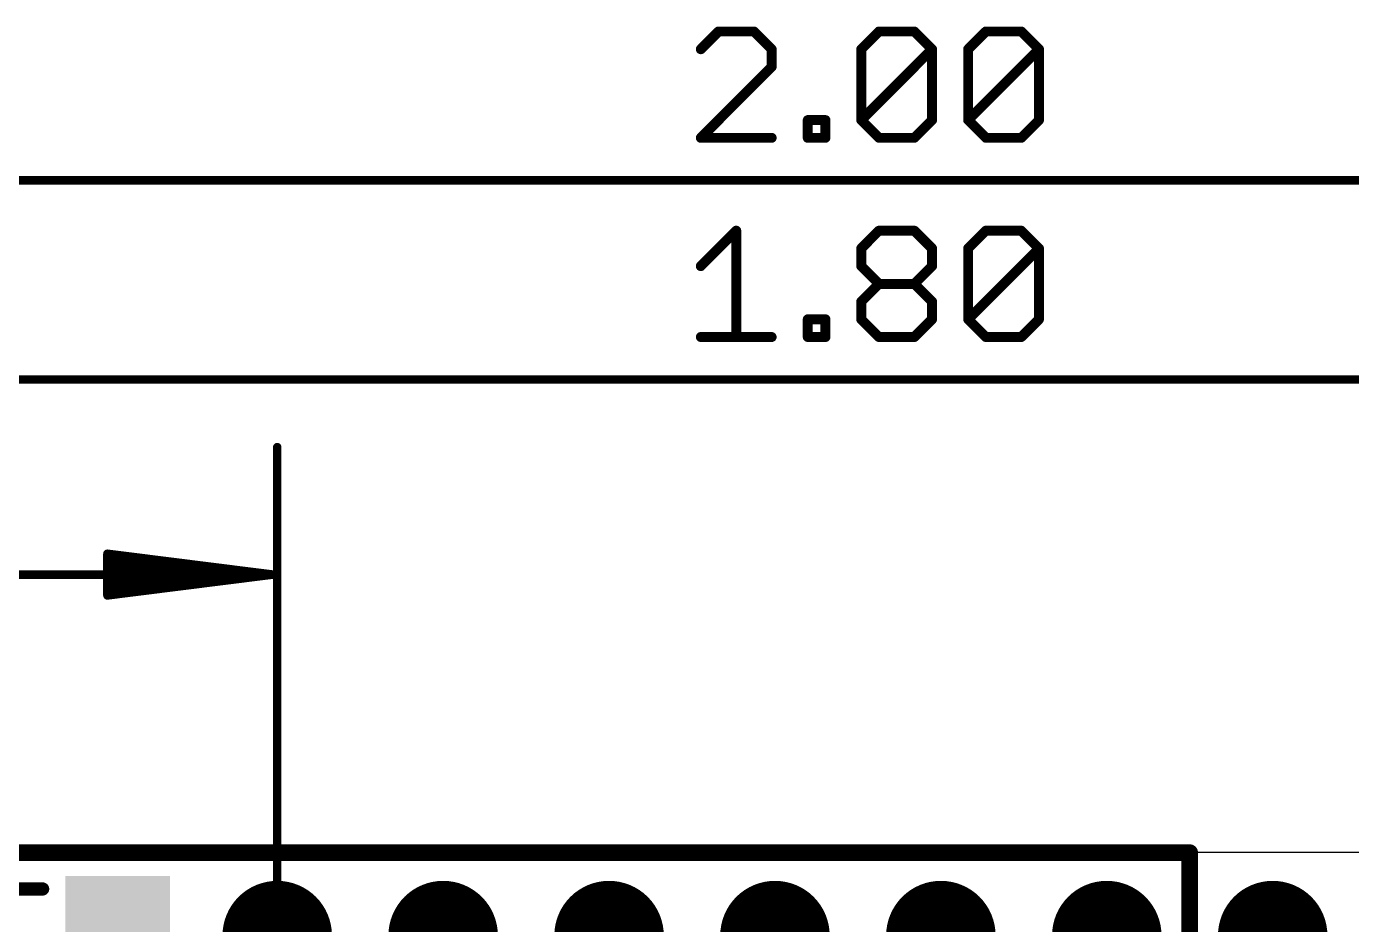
# Model space of a CAD drawing. Extents: x -12.9 to 57.5, y -7.5 to 35.5.
# Drawn here: x 12.67 to 32.96, y 21.76 to 35.5 of the extents above; entities that cross this region are included whole.
import ezdxf

# ---------------------------------------------------------------- set-up
doc = ezdxf.new("R2010")
doc.units = 0
for name, color, linetype in [('1', 12, 'CONTINUOUS'), ('16', 132, 'CONTINUOUS'), ('17', 110, 'CONTINUOUS'), ('20', 53, 'CONTINUOUS'), ('21', 40, 'CONTINUOUS'), ('47', 253, 'CONTINUOUS')]:
    doc.layers.add(name, color=color, linetype=linetype)

# ---------------------------------------------------------------- blocks, each defined once
blk = doc.blocks.new('ROUNDP')
at = {"const_width": 0.5}
blk.add_lwpolyline([(0, -0.25, 1), (0, 0.25, 1), (0, -0.25)], format="xyb", dxfattribs=at)
blk = doc.blocks.new('RECT')
blk.add_solid([(-0.5, -0.5), (0.5, -0.5), (-0.5, 0.5), (0.5, 0.5)])

msp = doc.modelspace()

# ---------------------------------------------------------------- linework, layer by layer
at = {"layer": '1', "const_width": 0.254}
for points in [[(30.48, 22.86), (0, 22.86)], [(30.48, 0), (30.48, 22.86)]]:
    msp.add_lwpolyline(points, dxfattribs=at)
at = {"layer": '1', "const_width": 0.127}
for points in [[(30.5435, 22.86, 1), (30.4165, 22.86)], [(30.48, 22.7965, 1), (30.48, 22.9235)]]:
    msp.add_lwpolyline(points, format="xyb", dxfattribs=at)
at = {"layer": '16', "const_width": 0.254}
for points in [[(30.48, 22.86), (0, 22.86)], [(30.48, 0), (30.48, 22.86)]]:
    msp.add_lwpolyline(points, dxfattribs=at)
at = {"layer": '16', "const_width": 0.127}
for points in [[(30.5435, 22.86, 1), (30.4165, 22.86)], [(30.48, 22.7965, 1), (30.48, 22.9235)]]:
    msp.add_lwpolyline(points, format="xyb", dxfattribs=at)
at = {"layer": '20'}
msp.add_line((48.26, 22.86), (2.54, 22.86), dxfattribs=at)
at = {"layer": '21', "const_width": 0.2032}
msp.add_lwpolyline([(8.418, 22.304), (12.918, 22.304)], dxfattribs=at)
at = {"layer": '21', "const_width": 0.1016}
msp.add_lwpolyline([(12.918, 22.2532, 1), (12.918, 22.3548)], format="xyb", dxfattribs=at)
at = {"layer": '47'}
for points, const_width in [([(23.266, 35.4247), (22.9948, 35.1535)], 0.1524), ([(23.8083, 35.4247), (23.266, 35.4247)], 0.1524), ([(24.0795, 35.1535), (23.8083, 35.4247)], 0.1524), ([(25.4505, 35.1535), (25.7217, 35.4247)], 0.1524), ([(25.7217, 35.4247), (26.264, 35.4247)], 0.1524), ([(26.264, 35.4247), (26.5352, 35.1535)], 0.1524), ([(27.0877, 35.1535), (27.3589, 35.4247)], 0.1524), ([(27.3589, 35.4247), (27.9012, 35.4247)], 0.1524), ([(27.9012, 35.4247), (28.1724, 35.1535)], 0.1524), ([(24.0795, 34.8824), (24.0795, 35.1535)], 0.1524), ([(25.4505, 34.0689), (25.4505, 35.1535)], 0.1524), ([(25.4505, 34.0689), (26.5352, 35.1535)], 0.1524), ([(26.5352, 35.1535), (26.5352, 34.0689)], 0.1524), ([(27.0877, 34.0689), (27.0877, 35.1535)], 0.1524), ([(27.0877, 34.0689), (28.1724, 35.1535)], 0.1524), ([(28.1724, 35.1535), (28.1724, 34.0689)], 0.1524), ([(22.9948, 33.7977), (24.0795, 34.8824)], 0.1524), ([(24.632, 33.7977), (24.632, 34.0689)], 0.1524), ([(24.632, 34.0689), (24.9031, 34.0689)], 0.1524), ([(24.9031, 34.0689), (24.9031, 33.7977)], 0.1524), ([(25.7217, 33.7977), (25.4505, 34.0689)], 0.1524), ([(26.5352, 34.0689), (26.264, 33.7977)], 0.1524), ([(27.3589, 33.7977), (27.0877, 34.0689)], 0.1524), ([(28.1724, 34.0689), (27.9012, 33.7977)], 0.1524), ([(24.0795, 33.7977), (22.9948, 33.7977)], 0.1524), ([(24.9031, 33.7977), (24.632, 33.7977)], 0.1524), ([(26.264, 33.7977), (25.7217, 33.7977)], 0.1524), ([(27.9012, 33.7977), (27.3589, 33.7977)], 0.1524), ([(0.065, 33.147), (50.735, 33.147)], 0.13), ([(22.9948, 31.8344), (23.5371, 32.3767)], 0.1524), ([(23.5371, 32.3767), (23.5371, 30.7497)], 0.1524), ([(25.4505, 32.1055), (25.7217, 32.3767)], 0.1524), ([(25.7217, 32.3767), (26.264, 32.3767)], 0.1524), ([(26.264, 32.3767), (26.5352, 32.1055)], 0.1524), ([(27.0877, 32.1055), (27.3589, 32.3767)], 0.1524), ([(27.3589, 32.3767), (27.9012, 32.3767)], 0.1524), ([(27.9012, 32.3767), (28.1724, 32.1055)], 0.1524), ([(25.4505, 31.8344), (25.4505, 32.1055)], 0.1524), ([(26.5352, 32.1055), (26.5352, 31.8344)], 0.1524), ([(27.0877, 31.0209), (27.0877, 32.1055)], 0.1524), ([(27.0877, 31.0209), (28.1724, 32.1055)], 0.1524), ([(28.1724, 32.1055), (28.1724, 31.0209)], 0.1524), ([(25.7217, 31.5632), (25.4505, 31.8344)], 0.1524), ([(26.5352, 31.8344), (26.264, 31.5632)], 0.1524), ([(25.4505, 31.292), (25.7217, 31.5632)], 0.1524), ([(25.7217, 31.5632), (26.264, 31.5632)], 0.1524), ([(26.264, 31.5632), (26.5352, 31.292)], 0.1524), ([(25.4505, 31.0209), (25.4505, 31.292)], 0.1524), ([(26.5352, 31.292), (26.5352, 31.0209)], 0.1524), ([(24.632, 30.7497), (24.632, 31.0209)], 0.1524), ([(24.632, 31.0209), (24.9031, 31.0209)], 0.1524), ([(24.9031, 31.0209), (24.9031, 30.7497)], 0.1524), ([(25.7217, 30.7497), (25.4505, 31.0209)], 0.1524), ([(26.5352, 31.0209), (26.264, 30.7497)], 0.1524), ([(27.3589, 30.7497), (27.0877, 31.0209)], 0.1524), ([(28.1724, 31.0209), (27.9012, 30.7497)], 0.1524), ([(22.9948, 30.7497), (24.0795, 30.7497)], 0.1524), ([(24.9031, 30.7497), (24.632, 30.7497)], 0.1524), ([(26.264, 30.7497), (25.7217, 30.7497)], 0.1524), ([(27.9012, 30.7497), (27.3589, 30.7497)], 0.1524), ([(2.605, 30.099), (48.195, 30.099)], 0.13), ([(16.51, 21.59), (16.51, 29.0645)], 0.13), ([(16.445, 27.1145), (13.91, 27.4337)], 0.13), ([(13.91, 27.4337), (13.91, 26.7953)], 0.13), ([(16.445, 27.1145), (13.91, 27.3745)], 0.13), ([(16.445, 27.1145), (13.91, 27.2445)], 0.13), ([(0.0015, 27.1145), (16.445, 27.1145)], 0.13), ([(13.91, 26.7953), (16.445, 27.1145)], 0.13), ([(13.91, 26.9845), (16.445, 27.1145)], 0.13), ([(13.91, 26.8545), (16.445, 27.1145)], 0.13)]:
    msp.add_lwpolyline(points, dxfattribs=dict(at, const_width=const_width))
for points, const_width in [([(23.266, 35.4628, 1), (23.266, 35.3866)], 0.0762), ([(23.2929, 35.3977, 1), (23.239, 35.4516)], 0.0762), ([(23.8352, 35.4516, 1), (23.7814, 35.3977)], 0.0762), ([(23.8083, 35.3866, 1), (23.8083, 35.4628)], 0.0762), ([(25.7217, 35.4628, 1), (25.7217, 35.3866)], 0.0762), ([(25.7486, 35.3977, 1), (25.6948, 35.4516)], 0.0762), ([(26.291, 35.4516, 1), (26.2371, 35.3977)], 0.0762), ([(26.264, 35.3866, 1), (26.264, 35.4628)], 0.0762), ([(27.3589, 35.4628, 1), (27.3589, 35.3866)], 0.0762), ([(27.3858, 35.3977, 1), (27.3319, 35.4516)], 0.0762), ([(27.9281, 35.4516, 1), (27.8743, 35.3977)], 0.0762), ([(27.9012, 35.3866, 1), (27.9012, 35.4628)], 0.0762), ([(22.9679, 35.1805, 1), (23.0218, 35.1266)], 0.0762), ([(24.1176, 35.1535, 1), (24.0414, 35.1535)], 0.0762), ([(24.0525, 35.1266, 1), (24.1064, 35.1805)], 0.0762), ([(25.4886, 35.1535, 1), (25.4124, 35.1535)], 0.0762), ([(25.4236, 35.1805, 1), (25.4775, 35.1266)], 0.0762), ([(26.5733, 35.1535, 1), (26.4971, 35.1535)], 0.0762), ([(26.5621, 35.1266, 1), (26.5083, 35.1805)], 0.0762), ([(26.5083, 35.1266, 1), (26.5621, 35.1805)], 0.0762), ([(27.1258, 35.1535, 1), (27.0496, 35.1535)], 0.0762), ([(27.0608, 35.1805, 1), (27.1146, 35.1266)], 0.0762), ([(28.2105, 35.1535, 1), (28.1343, 35.1535)], 0.0762), ([(28.1993, 35.1266, 1), (28.1454, 35.1805)], 0.0762), ([(28.1454, 35.1266, 1), (28.1993, 35.1805)], 0.0762), ([(24.0414, 34.8824, 1), (24.1176, 34.8824)], 0.0762), ([(24.1064, 34.8554, 1), (24.0525, 34.9093)], 0.0762), ([(24.6701, 34.0689, 1), (24.5939, 34.0689)], 0.0762), ([(24.632, 34.107, 1), (24.632, 34.0308)], 0.0762), ([(24.9412, 34.0689, 1), (24.865, 34.0689)], 0.0762), ([(24.9031, 34.0308, 1), (24.9031, 34.107)], 0.0762), ([(25.4775, 34.0958, 1), (25.4236, 34.0419)], 0.0762), ([(25.4236, 34.0958, 1), (25.4775, 34.0419)], 0.0762), ([(25.4124, 34.0689, 1), (25.4886, 34.0689)], 0.0762), ([(26.4971, 34.0689, 1), (26.5733, 34.0689)], 0.0762), ([(26.5621, 34.0419, 1), (26.5083, 34.0958)], 0.0762), ([(27.1146, 34.0958, 1), (27.0608, 34.0419)], 0.0762), ([(27.0608, 34.0958, 1), (27.1146, 34.0419)], 0.0762), ([(27.0496, 34.0689, 1), (27.1258, 34.0689)], 0.0762), ([(28.1343, 34.0689, 1), (28.2105, 34.0689)], 0.0762), ([(28.1993, 34.0419, 1), (28.1454, 34.0958)], 0.0762), ([(22.9948, 33.8358, 1), (22.9948, 33.7596)], 0.0762), ([(22.9679, 33.8246, 1), (23.0218, 33.7708)], 0.0762), ([(24.0795, 33.7596, 1), (24.0795, 33.8358)], 0.0762), ([(24.632, 33.8358, 1), (24.632, 33.7596)], 0.0762), ([(24.5939, 33.7977, 1), (24.6701, 33.7977)], 0.0762), ([(24.865, 33.7977, 1), (24.9412, 33.7977)], 0.0762), ([(24.9031, 33.7596, 1), (24.9031, 33.8358)], 0.0762), ([(25.7217, 33.8358, 1), (25.7217, 33.7596)], 0.0762), ([(25.6948, 33.7708, 1), (25.7486, 33.8246)], 0.0762), ([(26.2371, 33.8246, 1), (26.291, 33.7708)], 0.0762), ([(26.264, 33.7596, 1), (26.264, 33.8358)], 0.0762), ([(27.3589, 33.8358, 1), (27.3589, 33.7596)], 0.0762), ([(27.3319, 33.7708, 1), (27.3858, 33.8246)], 0.0762), ([(27.8743, 33.8246, 1), (27.9281, 33.7708)], 0.0762), ([(27.9012, 33.7596, 1), (27.9012, 33.8358)], 0.0762), ([(23.5752, 32.3767, 1), (23.499, 32.3767)], 0.0762), ([(23.5641, 32.3497, 1), (23.5102, 32.4036)], 0.0762), ([(25.7217, 32.4148, 1), (25.7217, 32.3386)], 0.0762), ([(25.7486, 32.3497, 1), (25.6948, 32.4036)], 0.0762), ([(26.291, 32.4036, 1), (26.2371, 32.3497)], 0.0762), ([(26.264, 32.3386, 1), (26.264, 32.4148)], 0.0762), ([(27.3589, 32.4148, 1), (27.3589, 32.3386)], 0.0762), ([(27.3858, 32.3497, 1), (27.3319, 32.4036)], 0.0762), ([(27.9281, 32.4036, 1), (27.8743, 32.3497)], 0.0762), ([(27.9012, 32.3386, 1), (27.9012, 32.4148)], 0.0762), ([(25.4886, 32.1055, 1), (25.4124, 32.1055)], 0.0762), ([(25.4236, 32.1325, 1), (25.4775, 32.0786)], 0.0762), ([(26.5733, 32.1055, 1), (26.4971, 32.1055)], 0.0762), ([(26.5083, 32.0786, 1), (26.5621, 32.1325)], 0.0762), ([(27.1258, 32.1055, 1), (27.0496, 32.1055)], 0.0762), ([(27.0608, 32.1325, 1), (27.1146, 32.0786)], 0.0762), ([(28.2105, 32.1055, 1), (28.1343, 32.1055)], 0.0762), ([(28.1993, 32.0786, 1), (28.1454, 32.1325)], 0.0762), ([(28.1454, 32.0786, 1), (28.1993, 32.1325)], 0.0762), ([(22.9679, 31.8613, 1), (23.0218, 31.8074)], 0.0762), ([(25.4775, 31.8613, 1), (25.4236, 31.8074)], 0.0762), ([(25.4124, 31.8344, 1), (25.4886, 31.8344)], 0.0762), ([(26.4971, 31.8344, 1), (26.5733, 31.8344)], 0.0762), ([(26.5621, 31.8074, 1), (26.5083, 31.8613)], 0.0762), ([(25.7217, 31.6013, 1), (25.7217, 31.5251)], 0.0762), ([(25.7486, 31.5363, 1), (25.6948, 31.5901)], 0.0762), ([(25.6948, 31.5363, 1), (25.7486, 31.5901)], 0.0762), ([(26.291, 31.5901, 1), (26.2371, 31.5363)], 0.0762), ([(26.2371, 31.5901, 1), (26.291, 31.5363)], 0.0762), ([(26.264, 31.5251, 1), (26.264, 31.6013)], 0.0762), ([(25.4886, 31.292, 1), (25.4124, 31.292)], 0.0762), ([(25.4236, 31.319, 1), (25.4775, 31.2651)], 0.0762), ([(26.5733, 31.292, 1), (26.4971, 31.292)], 0.0762), ([(26.5083, 31.2651, 1), (26.5621, 31.319)], 0.0762), ([(24.6701, 31.0209, 1), (24.5939, 31.0209)], 0.0762), ([(24.632, 31.059, 1), (24.632, 30.9828)], 0.0762), ([(24.9412, 31.0209, 1), (24.865, 31.0209)], 0.0762), ([(24.9031, 30.9828, 1), (24.9031, 31.059)], 0.0762), ([(25.4775, 31.0478, 1), (25.4236, 30.9939)], 0.0762), ([(25.4124, 31.0209, 1), (25.4886, 31.0209)], 0.0762), ([(26.4971, 31.0209, 1), (26.5733, 31.0209)], 0.0762), ([(26.5621, 30.9939, 1), (26.5083, 31.0478)], 0.0762), ([(27.1146, 31.0478, 1), (27.0608, 30.9939)], 0.0762), ([(27.0608, 31.0478, 1), (27.1146, 30.9939)], 0.0762), ([(27.0496, 31.0209, 1), (27.1258, 31.0209)], 0.0762), ([(28.1343, 31.0209, 1), (28.2105, 31.0209)], 0.0762), ([(28.1993, 30.9939, 1), (28.1454, 31.0478)], 0.0762), ([(22.9948, 30.7878, 1), (22.9948, 30.7116)], 0.0762), ([(23.499, 30.7497, 1), (23.5752, 30.7497)], 0.0762), ([(24.0795, 30.7116, 1), (24.0795, 30.7878)], 0.0762), ([(24.632, 30.7878, 1), (24.632, 30.7116)], 0.0762), ([(24.5939, 30.7497, 1), (24.6701, 30.7497)], 0.0762), ([(24.865, 30.7497, 1), (24.9412, 30.7497)], 0.0762), ([(24.9031, 30.7116, 1), (24.9031, 30.7878)], 0.0762), ([(25.7217, 30.7878, 1), (25.7217, 30.7116)], 0.0762), ([(25.6948, 30.7228, 1), (25.7486, 30.7766)], 0.0762), ([(26.2371, 30.7766, 1), (26.291, 30.7228)], 0.0762), ([(26.264, 30.7116, 1), (26.264, 30.7878)], 0.0762), ([(27.3589, 30.7878, 1), (27.3589, 30.7116)], 0.0762), ([(27.3319, 30.7228, 1), (27.3858, 30.7766)], 0.0762), ([(27.8743, 30.7766, 1), (27.9281, 30.7228)], 0.0762), ([(27.9012, 30.7116, 1), (27.9012, 30.7878)], 0.0762), ([(16.5425, 29.0645, 1), (16.4775, 29.0645)], 0.065), ([(13.9141, 27.466, 1), (13.9059, 27.4015)], 0.065), ([(13.9425, 27.4337, 1), (13.8775, 27.4337)], 0.065), ([(13.9133, 27.4068, 1), (13.9067, 27.3422)], 0.065), ([(13.9117, 27.277, 1), (13.9083, 27.212)], 0.065), ([(13.9083, 27.017, 1), (13.9117, 26.952)], 0.065), ([(16.4491, 27.0823, 1), (16.4409, 27.1467)], 0.065), ([(16.4409, 27.0823, 1), (16.4491, 27.1467)], 0.065), ([(16.4483, 27.0822, 1), (16.4417, 27.1468)], 0.065), ([(16.4417, 27.0822, 1), (16.4483, 27.1468)], 0.065), ([(16.4433, 27.082, 1), (16.4467, 27.147)], 0.065), ([(16.4467, 27.082, 1), (16.4433, 27.147)], 0.065), ([(16.445, 27.082, 1), (16.445, 27.147)], 0.065), ([(13.9067, 26.8868, 1), (13.9133, 26.8222)], 0.065), ([(13.9059, 26.8275, 1), (13.9141, 26.763)], 0.065), ([(13.8775, 26.7953, 1), (13.9425, 26.7953)], 0.065)]:
    msp.add_lwpolyline(points, format="xyb", dxfattribs=dict(at, const_width=const_width))

# ---------------------------------------------------------------- block references
at = {"layer": '1', "xscale": 3.4, "yscale": 1.6, "rotation": 90}
msp.add_blockref('RECT', (14.068, 20.804), dxfattribs=at)
at = {"layer": '17', "xscale": 1.6764, "yscale": 1.6764, "rotation": 90}
for p in [(16.51, 21.59), (16.51, 21.59), (19.05, 21.59), (19.05, 21.59), (21.59, 21.59), (21.59, 21.59), (24.13, 21.59), (24.13, 21.59), (26.67, 21.59), (26.67, 21.59), (29.21, 21.59), (29.21, 21.59), (31.75, 21.59), (31.75, 21.59)]:
    msp.add_blockref('ROUNDP', p, dxfattribs=at)

doc.saveas('drawing.dxf')
